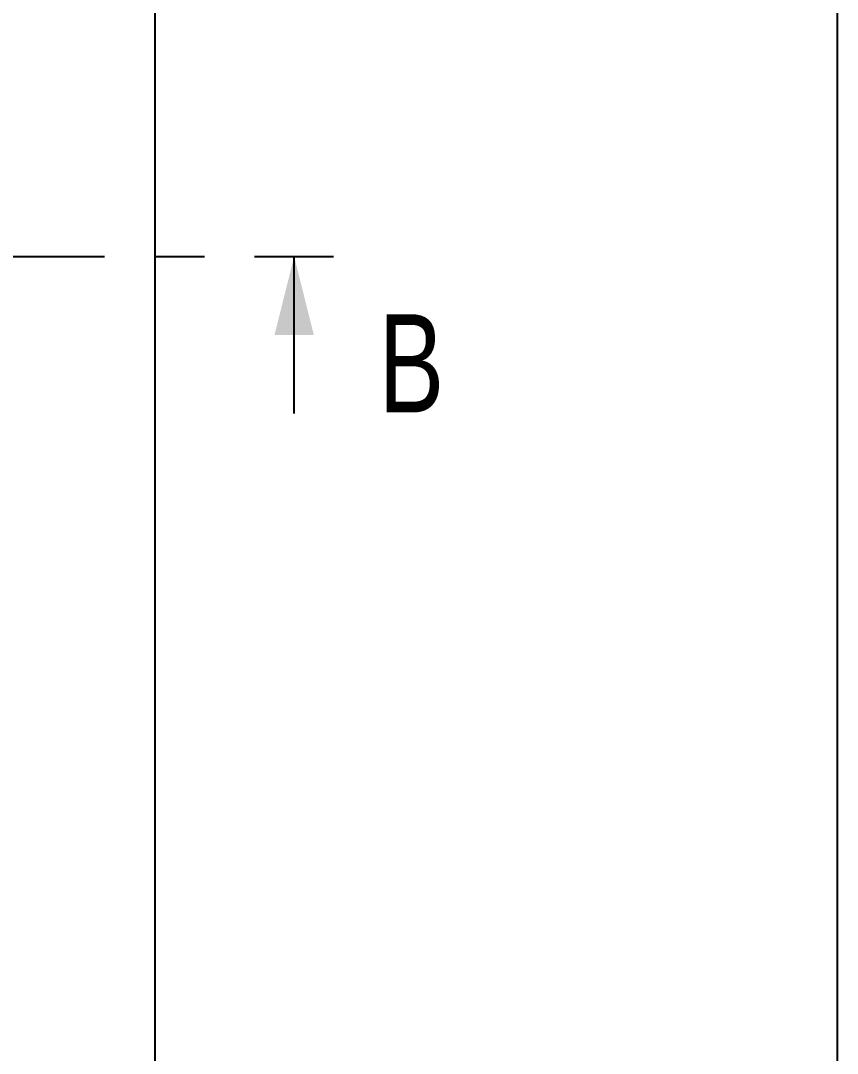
# Model space of a CAD drawing. Header units: millimetres. Extents: x 8 to 867, y 8 to 585.
# Drawn here: x 790.4 to 832, y 307.8 to 360.3 of the extents above; entities that cross this region are included whole.
import ezdxf

# ---------------------------------------------------------------- set-up
doc = ezdxf.new("R2010")
doc.units = ezdxf.units.MM
doc.linetypes.add('CENTERX2', pattern=[20.32, 12.7, -2.54, 2.54, -2.54])
doc.layers.add('CENTERLINE', color=4, linetype='CENTERX2')
doc.layers.add('OUTLINE', color=7, linetype='Continuous', lineweight=25)
doc.styles.add('SLDTEXTSTYLE0', font='TXT', dxfattribs={"width": 0.75})

msp = doc.modelspace()

# ---------------------------------------------------------------- linework, layer by layer
at = {"layer": 'CENTERLINE'}
msp.add_line((761.6928, 348.33554), (806.3587, 348.33554), dxfattribs=at)
at = {"layer": 'CENTERLINE', "linetype": 'Continuous'}
msp.add_line((804.3587, 340.33554), (804.3587, 348.33554), dxfattribs=at)
at = {"layer": 'CENTERLINE'}
msp.add_solid([(804.3587, 348.33554), (803.3587, 344.33554), (805.3587, 344.33554)], dxfattribs=at)
at = {"layer": 'OUTLINE'}
for p, q in [((832, 585), (832, 8)), ((797.2799, 160.57875), (797.2799, 429.83342))]:
    msp.add_line(p, q, dxfattribs=at)

# ---------------------------------------------------------------- texts
at = {"layer": 'CENTERLINE', "insert": (808.64938, 345.39458), "char_height": 5, "attachment_point": 1, "style": 'SLDTEXTSTYLE0'}
msp.add_mtext('B', dxfattribs=at)

doc.saveas('drawing.dxf')
